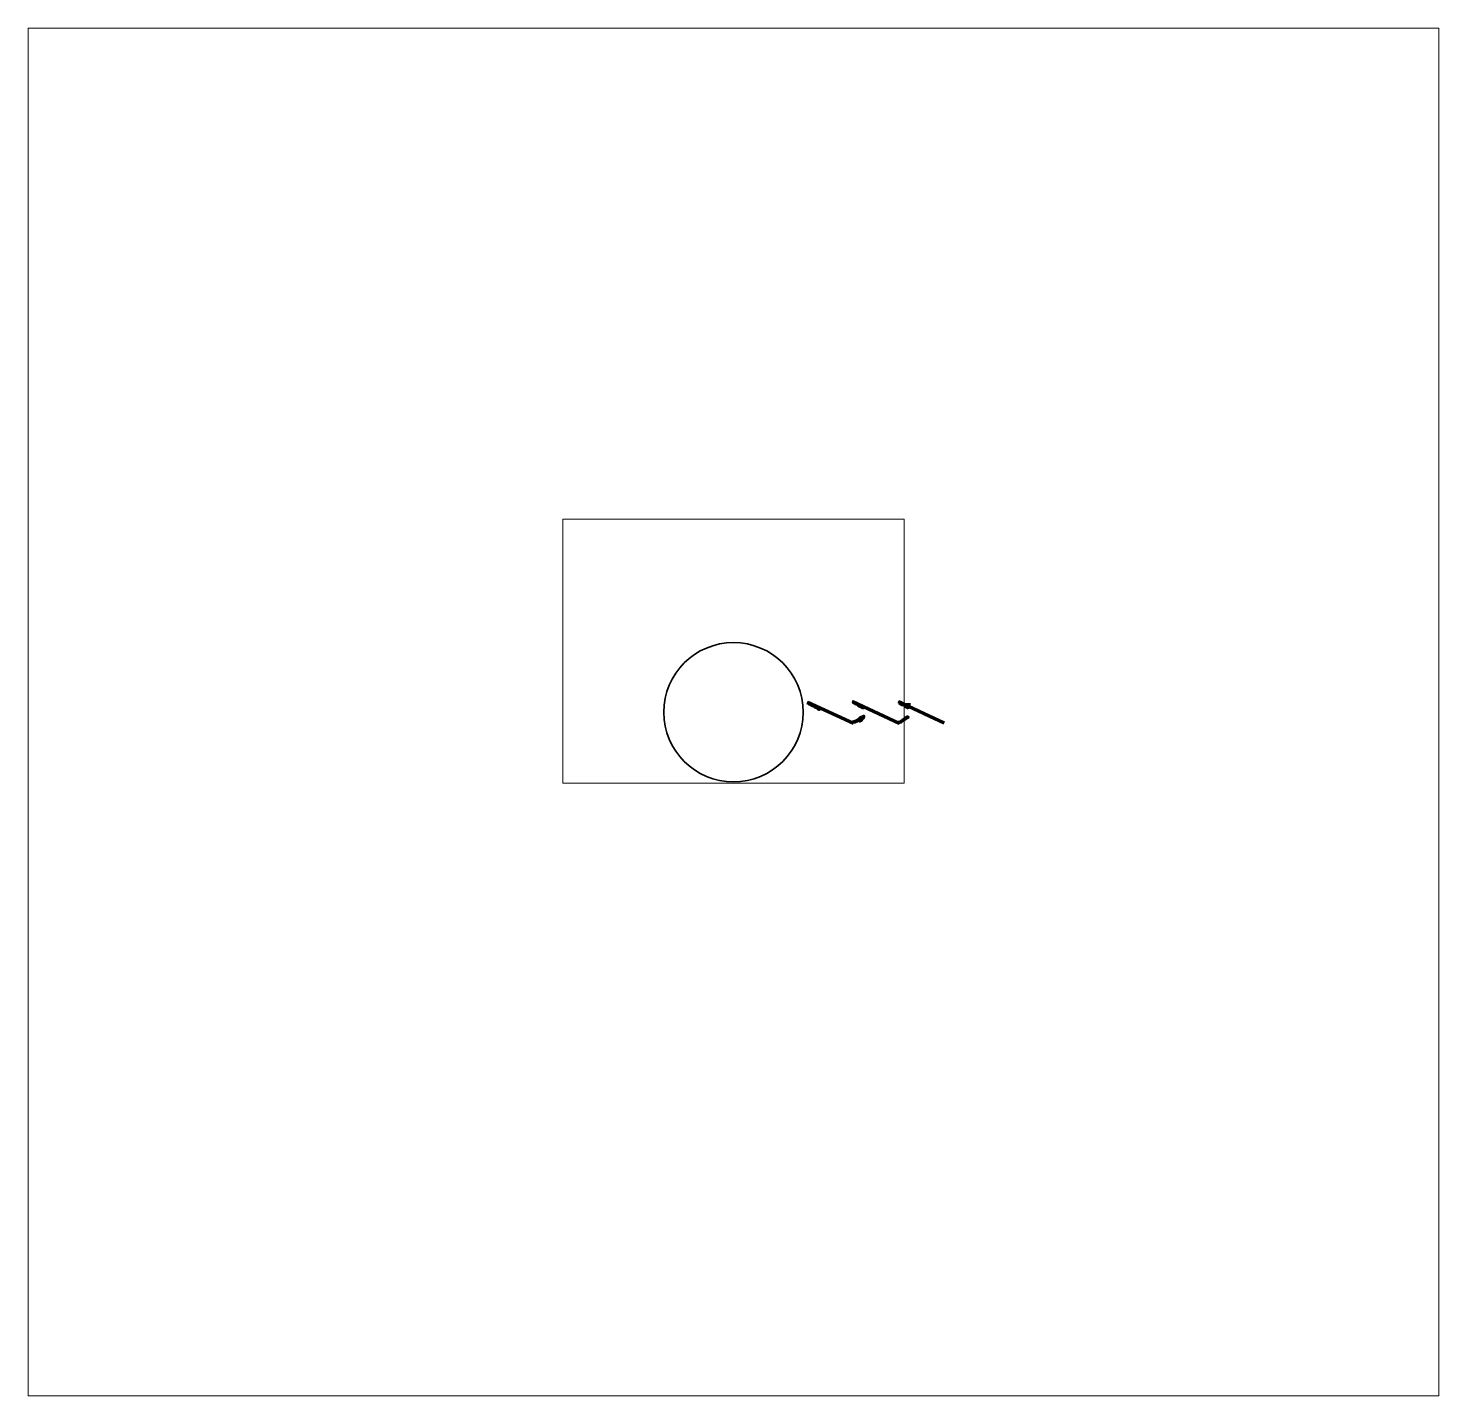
# Model space of a CAD drawing. Header units: inches. Extents: x -34.4 to 56.4, y -39.5 to 48.6.
import ezdxf

# ---------------------------------------------------------------- set-up
doc = ezdxf.new("R2010")
doc.units = ezdxf.units.IN
doc.header["$MEASUREMENT"] = 0
doc.layers.add('Layer 1', color=7, linetype='Continuous', lineweight=0)
picture_1 = doc.add_image_def('image1.png', size_in_pixel=(9084, 8808))

# ---------------------------------------------------------------- blocks, each defined once
blk = doc.blocks.new('Block_2')
at = {"layer": 'Layer 1'}
blk.add_lwpolyline([(-34.416, -39.464), (56.416, -39.464), (56.416, 48.611), (-34.416, 48.611)], close=True, dxfattribs=at)
image = blk.add_image(picture_1, insert=(-34.416, -39.464), size_in_units=(90.833, 88.075), dxfattribs=at)
blk = doc.blocks.new('Block_1')
at = {"layer": 'Layer 1'}
blk.add_lwpolyline([(0, 0), (22, 0), (22, 17), (0, 17)], close=True, dxfattribs=at)
blk.add_blockref('Block_2', (0, 0), dxfattribs=at)
blk = doc.blocks.new('Block_3')
at = {"layer": 'Layer 1'}
for p, q in [((15.777, 5.201), (18.721, 3.864)), ((18.691, 5.24), (21.675, 3.848)), ((21.619, 5.248), (24.571, 3.872))]:
    blk.add_line(p, q, dxfattribs=at)
at = {"layer": 'Layer 1', "color": 18, "lineweight": 70, "true_color": 0x000000}
for p, q in [((15.777, 5.201), (18.721, 3.864)), ((18.691, 5.24), (21.675, 3.848)), ((21.619, 5.248), (24.571, 3.872))]:
    blk.add_line(p, q, dxfattribs=at)
at = {"layer": 'Layer 1'}
blk.add_lwpolyline([(0, 17), (22, 17), (22, 0), (0, 0)], close=True, dxfattribs=at)
at = {"layer": 'Layer 1', "color": 7, "lineweight": 35, "true_color": 0xffffff}
blk.add_circle((11, 4.56), 4.485, dxfattribs=at)
at = {"layer": 'Layer 1', "color": 7, "lineweight": 140, "true_color": 0xffffff}
blk.add_open_spline([(15.877, 5.149), (15.832, 5.146), (15.787, 5.148), (15.744, 5.157)], degree=3, dxfattribs=at)
at = {"layer": 'Layer 1', "color": 7, "lineweight": 106, "true_color": 0xffffff}
for points, knots in [([(16.448, 4.862), (16.428, 4.862), (16.408, 4.862), (16.388, 4.862), (16.429, 4.82), (16.471, 4.781), (16.515, 4.743), (16.427, 4.815), (16.337, 4.887), (16.23, 4.925), (16.146, 4.955), (16.048, 4.966), (15.988, 5.032), (16.06, 5.016), (16.132, 4.994), (16.201, 4.967), (16.216, 4.961), (16.231, 4.955), (16.244, 4.944), (16.263, 4.929), (16.273, 4.905), (16.289, 4.887), (16.304, 4.868), (16.33, 4.852), (16.353, 4.861), (16.297, 4.887), (16.241, 4.913), (16.185, 4.939), (16.25, 4.927), (16.312, 4.902), (16.367, 4.867), (16.327, 4.883), (16.312, 4.938), (16.271, 4.948), (16.257, 4.951), (16.243, 4.948), (16.229, 4.949), (16.202, 4.949), (16.177, 4.961), (16.152, 4.972), (16.057, 5.015), (15.961, 5.059), (15.865, 5.102), (15.959, 5.081), (16.049, 5.045), (16.131, 4.995), (16.041, 5.058), (15.936, 5.101), (15.828, 5.121), (15.828, 5.121), (15.966, 5.089), (15.966, 5.089), (15.926, 5.113), (15.88, 5.128), (15.833, 5.132)], [0, 0, 0, 0, 1, 1, 1, 2, 2, 2, 3, 3, 3, 4, 4, 4, 5, 5, 5, 6, 6, 6, 7, 7, 7, 8, 8, 8, 9, 9, 9, 10, 10, 10, 11, 11, 11, 12, 12, 12, 13, 13, 13, 14, 14, 14, 15, 15, 15, 16, 16, 16, 17, 17, 17, 18, 18, 18, 18]), ([(18.644, 5.226), (18.664, 5.226), (18.684, 5.226), (18.703, 5.226), (18.714, 5.225), (18.753, 5.217), (18.756, 5.206), (18.771, 5.206), (18.785, 5.2), (18.796, 5.191), (18.767, 5.188), (18.736, 5.195), (18.712, 5.212), (18.783, 5.182), (18.855, 5.152), (18.926, 5.123), (18.934, 5.119), (18.943, 5.112), (18.939, 5.105), (18.889, 5.125), (18.838, 5.145), (18.788, 5.165), (18.816, 5.134), (18.859, 5.123), (18.898, 5.109), (18.998, 5.073), (19.089, 5.016), (19.178, 4.958), (19.104, 4.988), (19.034, 5.026), (18.969, 5.071), (19.018, 5.043), (19.068, 5.016), (19.118, 4.988), (19.083, 4.99), (19.05, 5), (19.02, 5.017), (19.02, 5.017), (19.357, 4.861), (19.357, 4.861), (19.313, 4.867), (19.27, 4.88), (19.23, 4.898), (19.278, 4.885), (19.326, 4.867), (19.371, 4.843), (19.342, 4.867), (19.314, 4.891), (19.28, 4.908), (19.247, 4.924), (19.207, 4.931), (19.172, 4.92), (19.217, 4.894), (19.263, 4.867), (19.308, 4.841)], [0, 0, 0, 0, 1, 1, 1, 2, 2, 2, 3, 3, 3, 4, 4, 4, 5, 5, 5, 6, 6, 6, 7, 7, 7, 8, 8, 8, 9, 9, 9, 10, 10, 10, 11, 11, 11, 12, 12, 12, 13, 13, 13, 14, 14, 14, 15, 15, 15, 16, 16, 16, 17, 17, 17, 18, 18, 18, 18]), ([(21.697, 5.197), (21.831, 5.123), (21.958, 5.037), (22.077, 4.942), (22.123, 4.905), (22.175, 4.864), (22.234, 4.868), (22.225, 4.882), (22.241, 4.837), (22.225, 4.842), (22.176, 4.86), (22.135, 4.897), (22.113, 4.943), (22.099, 4.974), (22.09, 5.011), (22.062, 5.03), (22.039, 5.046), (22.01, 5.045), (21.985, 5.054), (21.926, 5.074), (21.885, 5.143), (21.823, 5.141), (21.891, 5.098), (21.959, 5.055), (22.027, 5.011), (22.075, 4.981), (22.124, 4.95), (22.161, 4.907), (22.181, 4.884), (22.198, 4.858), (22.225, 4.845), (22.226, 4.854), (22.226, 4.862), (22.227, 4.871), (22.018, 4.944), (21.86, 5.112), (21.679, 5.238), (21.665, 5.247), (21.694, 5.213), (21.697, 5.197)], [0, 0, 0, 0, 1, 1, 1, 2, 2, 2, 3, 3, 3, 4, 4, 4, 5, 5, 5, 6, 6, 6, 7, 7, 7, 8, 8, 8, 9, 9, 9, 10, 10, 10, 11, 11, 11, 12, 12, 12, 13, 13, 13, 13]), ([(22.399, 5.038), (22.224, 5.037), (22.05, 5.037), (21.875, 5.037), (21.862, 5.037), (21.848, 5.037), (21.836, 5.043), (21.827, 5.047), (21.82, 5.053), (21.813, 5.059), (21.788, 5.08), (21.763, 5.101), (21.738, 5.122), (21.726, 5.133), (21.712, 5.145), (21.707, 5.16), (21.702, 5.176), (21.709, 5.197), (21.725, 5.201), (21.734, 5.203), (21.744, 5.199), (21.753, 5.195), (21.772, 5.187), (21.791, 5.179), (21.81, 5.17), (21.772, 5.19), (21.73, 5.204), (21.687, 5.21), (21.687, 5.217), (21.686, 5.223), (21.686, 5.23)], [0, 0, 0, 0, 1, 1, 1, 2, 2, 2, 3, 3, 3, 4, 4, 4, 5, 5, 5, 6, 6, 6, 7, 7, 7, 8, 8, 8, 9, 9, 9, 10, 10, 10, 10]), ([(18.862, 3.927), (18.835, 3.929), (18.807, 3.931), (18.782, 3.921), (18.776, 3.919), (18.77, 3.916), (18.765, 3.915), (18.759, 3.913), (18.753, 3.913), (18.748, 3.913), (18.729, 3.912), (18.71, 3.911), (18.691, 3.91)], [0, 0, 0, 0, 1, 1, 1, 2, 2, 2, 3, 3, 3, 4, 4, 4, 4]), ([(18.837, 3.957), (18.823, 3.952), (18.809, 3.947), (18.796, 3.942), (18.813, 3.953), (18.833, 3.963), (18.854, 3.969), (18.814, 3.961), (18.775, 3.947), (18.739, 3.928), (18.747, 3.934), (18.731, 3.943), (18.721, 3.94), (18.729, 3.959), (18.754, 3.964), (18.775, 3.966), (18.874, 3.978), (18.97, 4.015), (19.05, 4.074), (19, 4.054), (18.949, 4.034), (18.899, 4.014), (18.899, 4.014), (19.147, 4.167), (19.147, 4.167), (19.109, 4.14), (19.078, 4.104), (19.056, 4.063), (19.183, 4.124), (19.257, 4.271), (19.391, 4.316), (19.326, 4.264), (19.258, 4.212), (19.187, 4.17), (19.194, 4.183), (19.203, 4.195), (19.213, 4.206), (19.197, 4.162), (19.145, 3.998), (19.11, 3.974), (19.219, 4.048), (19.314, 4.14), (19.392, 4.246), (19.345, 4.254), (19.3, 4.23), (19.26, 4.207), (19.219, 4.183), (19.179, 4.156), (19.138, 4.132), (19.16, 4.179), (19.203, 4.235), (19.244, 4.267)], [0, 0, 0, 0, 1, 1, 1, 2, 2, 2, 3, 3, 3, 4, 4, 4, 5, 5, 5, 6, 6, 6, 7, 7, 7, 8, 8, 8, 9, 9, 9, 10, 10, 10, 11, 11, 11, 12, 12, 12, 13, 13, 13, 14, 14, 14, 15, 15, 15, 16, 16, 16, 17, 17, 17, 17]), ([(18.907, 3.956), (18.894, 3.956), (18.881, 3.956), (18.868, 3.955), (18.862, 3.955), (18.853, 3.957), (18.853, 3.964), (18.853, 3.97), (18.862, 3.972), (18.868, 3.972), (18.884, 3.971), (18.903, 3.968), (18.915, 3.978)], [0, 0, 0, 0, 1, 1, 1, 2, 2, 2, 3, 3, 3, 4, 4, 4, 4]), ([(21.506, 3.914), (21.532, 3.906), (21.559, 3.898), (21.585, 3.89), (21.607, 3.883), (21.629, 3.876), (21.652, 3.88), (21.698, 3.886), (21.733, 3.935), (21.78, 3.936), (21.758, 3.931), (21.737, 3.919), (21.722, 3.901)], [0, 0, 0, 0, 1, 1, 1, 2, 2, 2, 3, 3, 3, 4, 4, 4, 4]), ([(22.244, 4.309), (22.244, 4.272), (22.222, 4.234), (22.188, 4.217), (22.211, 4.207), (22.241, 4.226), (22.242, 4.251), (22.187, 4.253), (22.132, 4.234), (22.091, 4.199), (22.048, 4.163), (22.016, 4.11), (21.963, 4.094), (22.03, 4.119), (22.092, 4.155), (22.147, 4.201), (22.073, 4.159), (21.999, 4.117), (21.924, 4.076), (21.916, 4.071), (21.907, 4.066), (21.903, 4.057), (21.897, 4.047), (21.891, 4.029), (21.881, 4.036), (21.928, 4.051), (21.971, 4.078), (22.005, 4.113), (21.984, 4.056), (21.915, 4.037), (21.863, 4.006), (21.838, 3.991), (21.815, 3.972), (21.79, 3.956), (21.739, 3.924), (21.679, 3.907), (21.619, 3.908)], [0, 0, 0, 0, 1, 1, 1, 2, 2, 2, 3, 3, 3, 4, 4, 4, 5, 5, 5, 6, 6, 6, 7, 7, 7, 8, 8, 8, 9, 9, 9, 10, 10, 10, 11, 11, 11, 12, 12, 12, 12])]:
    blk.add_open_spline(points, degree=3, knots=knots, dxfattribs=at)
blk = doc.blocks.new('Block_0')
at = {"layer": 'Layer 1'}
blk.add_lwpolyline([(0, 0), (22, 0), (22, 17), (0, 17)], close=True, dxfattribs=at)
for name in ['Block_1', 'Block_3']:
    blk.add_blockref(name, (0, 0), dxfattribs=at)

msp = doc.modelspace()

# ---------------------------------------------------------------- block references
at = {"layer": 'Layer 1'}
msp.add_blockref('Block_0', (0, 0), dxfattribs=at)

doc.saveas('drawing.dxf')
